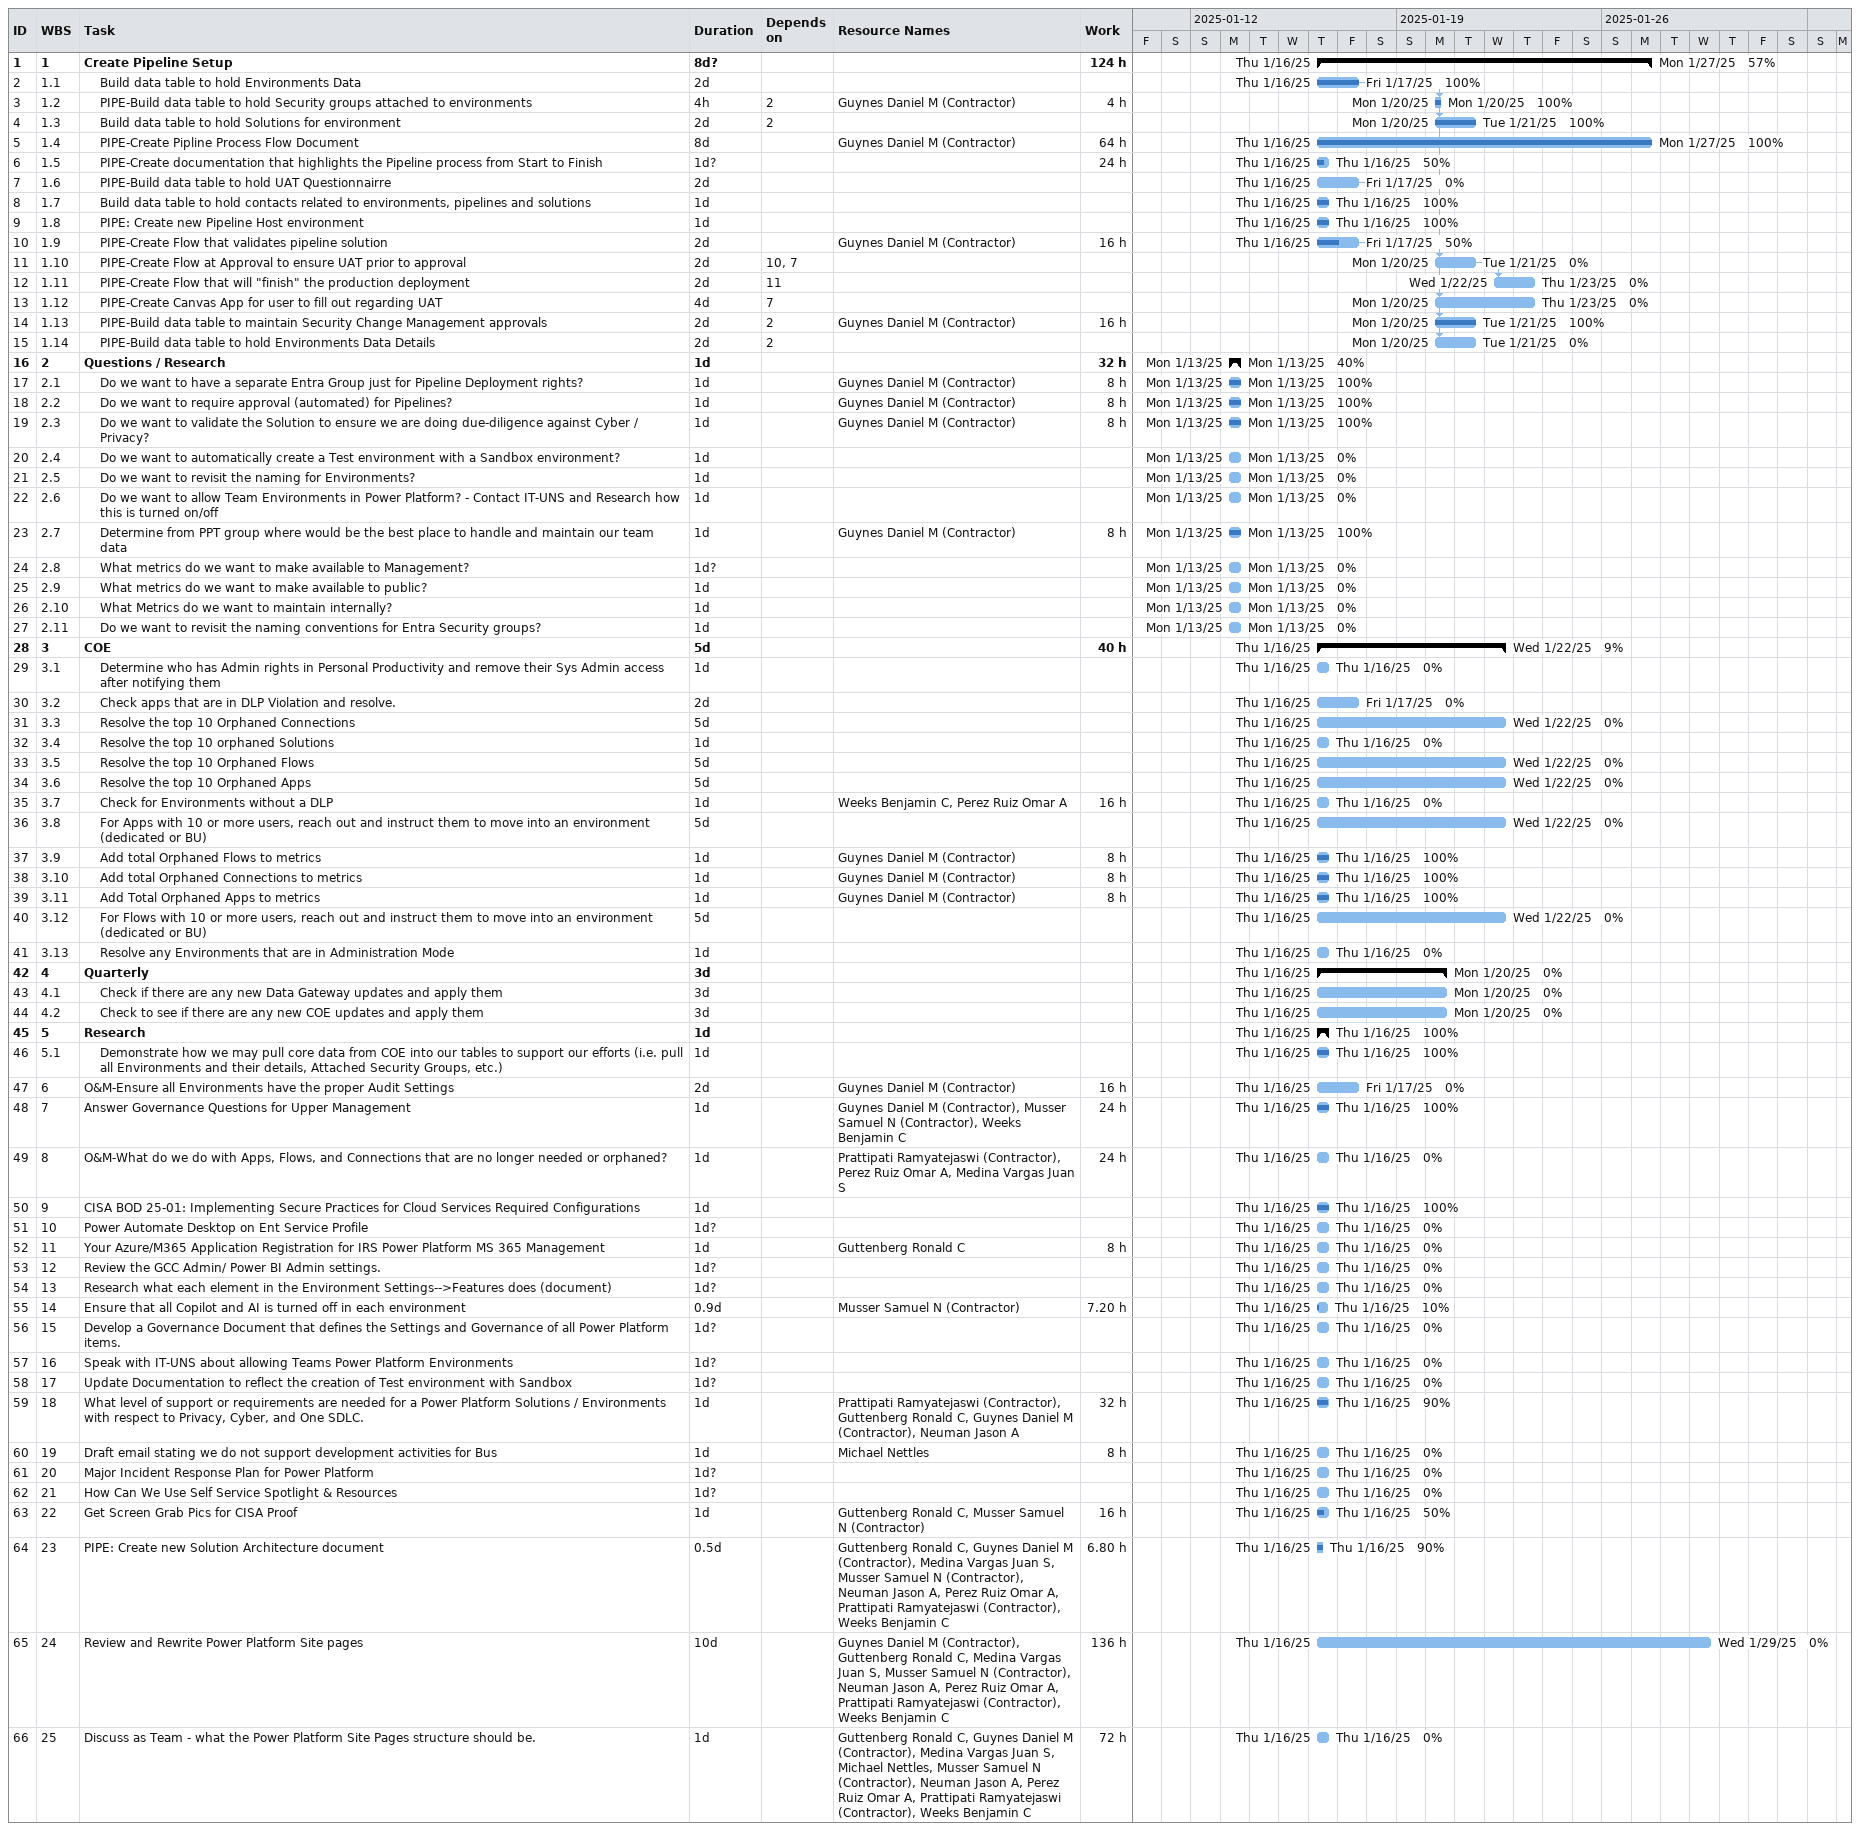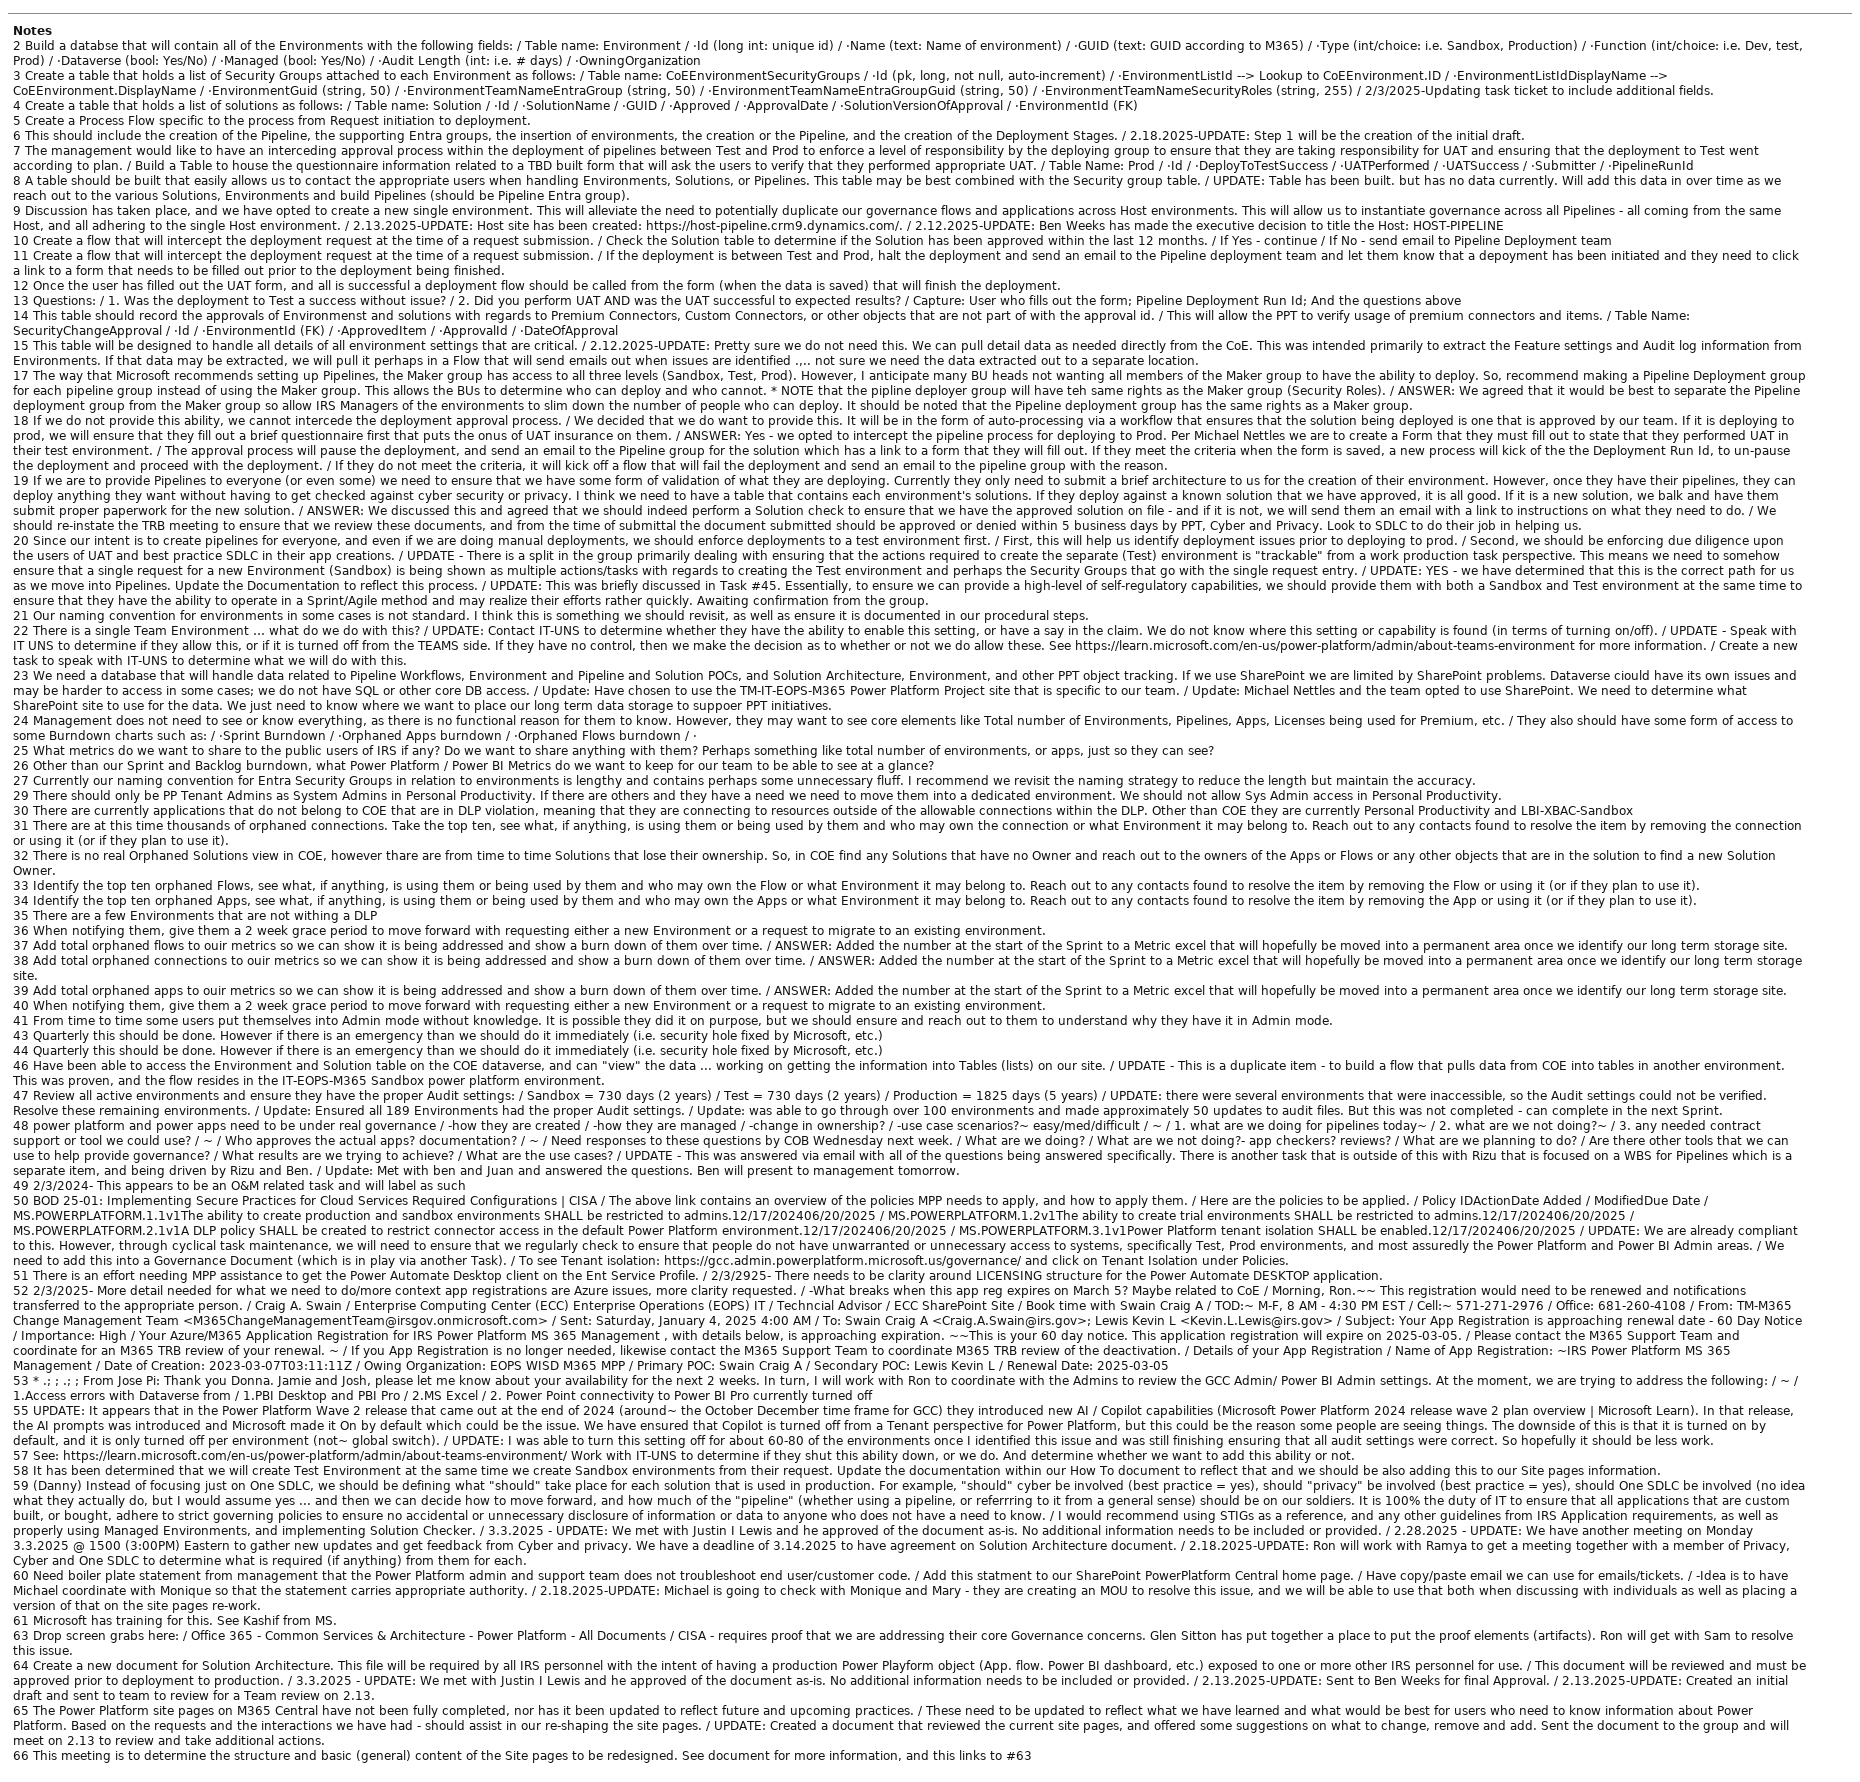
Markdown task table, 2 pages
| ID | WBS | Task | Duration | Start | Finish | Predecessors | Resources | % complete | Work (h) |
|---|---|---|---|---|---|---|---|---|---|
| 1 | 1 | **Create Pipeline Setup** | 8d? | 2025-01-16 | 2025-01-27 |  |  | 57 | 124 |
| 2 | 1.1 | Build data table to hold Environments Data | 2d | 2025-01-16 | 2025-01-17 |  |  | 100 |  |
| 3 | 1.2 | PIPE-Build data table to hold Security groups attached to environments | 4h | 2025-01-20 | 2025-01-20 | 2 | Guynes Daniel M (Contractor) | 100 | 4 |
| 4 | 1.3 | Build data table to hold Solutions for environment | 2d | 2025-01-20 | 2025-01-21 | 2 |  | 100 |  |
| 5 | 1.4 | PIPE-Create Pipline Process Flow Document | 8d | 2025-01-16 | 2025-01-27 |  | Guynes Daniel M (Contractor) | 100 | 64 |
| 6 | 1.5 | PIPE-Create documentation that highlights the Pipeline process from Start to Finish | 1d? | 2025-01-16 | 2025-01-16 |  |  | 50 | 24 |
| 7 | 1.6 | PIPE-Build data table to hold UAT Questionnairre | 2d | 2025-01-16 | 2025-01-17 |  |  | 0 |  |
| 8 | 1.7 | Build data table to hold contacts related to environments, pipelines and solutions | 1d | 2025-01-16 | 2025-01-16 |  |  | 100 |  |
| 9 | 1.8 | PIPE: Create new Pipeline Host environment | 1d | 2025-01-16 | 2025-01-16 |  |  | 100 |  |
| 10 | 1.9 | PIPE-Create Flow that validates pipeline solution | 2d | 2025-01-16 | 2025-01-17 |  | Guynes Daniel M (Contractor) | 50 | 16 |
| 11 | 1.10 | PIPE-Create Flow at Approval to ensure UAT prior to approval | 2d | 2025-01-20 | 2025-01-21 | 10, 7 |  | 0 |  |
| 12 | 1.11 | PIPE-Create Flow that will "finish" the production deployment | 2d | 2025-01-22 | 2025-01-23 | 11 |  | 0 |  |
| 13 | 1.12 | PIPE-Create Canvas App for user to fill out regarding UAT | 4d | 2025-01-20 | 2025-01-23 | 7 |  | 0 |  |
| 14 | 1.13 | PIPE-Build data table to maintain Security Change Management approvals | 2d | 2025-01-20 | 2025-01-21 | 2 | Guynes Daniel M (Contractor) | 100 | 16 |
| 15 | 1.14 | PIPE-Build data table to hold Environments Data Details | 2d | 2025-01-20 | 2025-01-21 | 2 |  | 0 |  |
| 16 | 2 | **Questions / Research** | 1d | 2025-01-13 | 2025-01-13 |  |  | 40 | 32 |
| 17 | 2.1 | Do we want to have a separate Entra Group just for Pipeline Deployment rights? | 1d | 2025-01-13 | 2025-01-13 |  | Guynes Daniel M (Contractor) | 100 | 8 |
| 18 | 2.2 | Do we want to require approval (automated) for Pipelines? | 1d | 2025-01-13 | 2025-01-13 |  | Guynes Daniel M (Contractor) | 100 | 8 |
| 19 | 2.3 | Do we want to validate the Solution to ensure we are doing due-diligence against Cyber / Privacy? | 1d | 2025-01-13 | 2025-01-13 |  | Guynes Daniel M (Contractor) | 100 | 8 |
| 20 | 2.4 | Do we want to automatically create a Test environment with a Sandbox environment? | 1d | 2025-01-13 | 2025-01-13 |  |  | 0 |  |
| 21 | 2.5 | Do we want to revisit the naming for Environments? | 1d | 2025-01-13 | 2025-01-13 |  |  | 0 |  |
| 22 | 2.6 | Do we want to allow Team Environments in Power Platform? - Contact IT-UNS and Research how this is turned on/off | 1d | 2025-01-13 | 2025-01-13 |  |  | 0 |  |
| 23 | 2.7 | Determine from PPT group where would be the best place to handle and maintain our team data | 1d | 2025-01-13 | 2025-01-13 |  | Guynes Daniel M (Contractor) | 100 | 8 |
| 24 | 2.8 | What metrics do we want to make available to Management? | 1d? | 2025-01-13 | 2025-01-13 |  |  | 0 |  |
| 25 | 2.9 | What metrics do we want to make available to public? | 1d | 2025-01-13 | 2025-01-13 |  |  | 0 |  |
| 26 | 2.10 | What Metrics do we want to maintain internally? | 1d | 2025-01-13 | 2025-01-13 |  |  | 0 |  |
| 27 | 2.11 | Do we want to revisit the naming conventions for Entra Security groups? | 1d | 2025-01-13 | 2025-01-13 |  |  | 0 |  |
| 28 | 3 | **COE** | 5d | 2025-01-16 | 2025-01-22 |  |  | 9 | 40 |
| 29 | 3.1 | Determine who has Admin rights in Personal Productivity and remove their Sys Admin access after notifying them | 1d | 2025-01-16 | 2025-01-16 |  |  | 0 |  |
| 30 | 3.2 | Check apps that are in DLP Violation and resolve. | 2d | 2025-01-16 | 2025-01-17 |  |  | 0 |  |
| 31 | 3.3 | Resolve the top 10 Orphaned Connections | 5d | 2025-01-16 | 2025-01-22 |  |  | 0 |  |
| 32 | 3.4 | Resolve the top 10 orphaned Solutions | 1d | 2025-01-16 | 2025-01-16 |  |  | 0 |  |
| 33 | 3.5 | Resolve the top 10 Orphaned Flows | 5d | 2025-01-16 | 2025-01-22 |  |  | 0 |  |
| 34 | 3.6 | Resolve the top 10 Orphaned Apps | 5d | 2025-01-16 | 2025-01-22 |  |  | 0 |  |
| 35 | 3.7 | Check for Environments without a DLP | 1d | 2025-01-16 | 2025-01-16 |  | Weeks Benjamin C, Perez Ruiz Omar A | 0 | 16 |
| 36 | 3.8 | For Apps with 10 or more users, reach out and instruct them to move into an environment (dedicated or BU) | 5d | 2025-01-16 | 2025-01-22 |  |  | 0 |  |
| 37 | 3.9 | Add total Orphaned Flows to metrics | 1d | 2025-01-16 | 2025-01-16 |  | Guynes Daniel M (Contractor) | 100 | 8 |
| 38 | 3.10 | Add total Orphaned Connections to metrics | 1d | 2025-01-16 | 2025-01-16 |  | Guynes Daniel M (Contractor) | 100 | 8 |
| 39 | 3.11 | Add Total Orphaned Apps to metrics | 1d | 2025-01-16 | 2025-01-16 |  | Guynes Daniel M (Contractor) | 100 | 8 |
| 40 | 3.12 | For Flows with 10 or more users, reach out and instruct them to move into an environment (dedicated or BU) | 5d | 2025-01-16 | 2025-01-22 |  |  | 0 |  |
| 41 | 3.13 | Resolve any Environments that are in Administration Mode | 1d | 2025-01-16 | 2025-01-16 |  |  | 0 |  |
| 42 | 4 | **Quarterly** | 3d | 2025-01-16 | 2025-01-20 |  |  | 0 |  |
| 43 | 4.1 | Check if there are any new Data Gateway updates and apply them | 3d | 2025-01-16 | 2025-01-20 |  |  | 0 |  |
| 44 | 4.2 | Check to see if there are any new COE updates and apply them | 3d | 2025-01-16 | 2025-01-20 |  |  | 0 |  |
| 45 | 5 | **Research** | 1d | 2025-01-16 | 2025-01-16 |  |  | 100 |  |
| 46 | 5.1 | Demonstrate how we may pull core data from COE into our tables to support our efforts (i.e. pull all Environments and their details, Attached Security Groups, etc.) | 1d | 2025-01-16 | 2025-01-16 |  |  | 100 |  |
| 47 | 6 | O&M-Ensure all Environments have the proper Audit Settings | 2d | 2025-01-16 | 2025-01-17 |  | Guynes Daniel M (Contractor) | 0 | 16 |
| 48 | 7 | Answer Governance Questions for Upper Management | 1d | 2025-01-16 | 2025-01-16 |  | Guynes Daniel M (Contractor), Musser Samuel N (Contractor), Weeks Benjamin C | 100 | 24 |
| 49 | 8 | O&M-What do we do with Apps, Flows, and Connections that are no longer needed or orphaned? | 1d | 2025-01-16 | 2025-01-16 |  | Prattipati Ramyatejaswi (Contractor), Perez Ruiz Omar A, Medina Vargas Juan S | 0 | 24 |
| 50 | 9 | CISA BOD 25-01: Implementing Secure Practices for Cloud Services Required Configurations | 1d | 2025-01-16 | 2025-01-16 |  |  | 100 |  |
| 51 | 10 | Power Automate Desktop on Ent Service Profile | 1d? | 2025-01-16 | 2025-01-16 |  |  | 0 |  |
| 52 | 11 | Your Azure/M365 Application Registration for IRS Power Platform MS 365 Management | 1d | 2025-01-16 | 2025-01-16 |  | Guttenberg Ronald C | 0 | 8 |
| 53 | 12 | Review the GCC Admin/ Power BI Admin settings. | 1d? | 2025-01-16 | 2025-01-16 |  |  | 0 |  |
| 54 | 13 | Research what each element in the Environment Settings-->Features does (document) | 1d? | 2025-01-16 | 2025-01-16 |  |  | 0 |  |
| 55 | 14 | Ensure that all Copilot and AI is turned off in each environment | 0.9d | 2025-01-16 | 2025-01-16 |  | Musser Samuel N (Contractor) | 10 | 7.20 |
| 56 | 15 | Develop a Governance Document that defines the Settings and Governance of all Power Platform items. | 1d? | 2025-01-16 | 2025-01-16 |  |  | 0 |  |
| 57 | 16 | Speak with IT-UNS about allowing Teams Power Platform Environments | 1d? | 2025-01-16 | 2025-01-16 |  |  | 0 |  |
| 58 | 17 | Update Documentation to reflect the creation of Test environment with Sandbox | 1d? | 2025-01-16 | 2025-01-16 |  |  | 0 |  |
| 59 | 18 | What level of support or requirements are needed for a Power Platform Solutions / Environments with respect to Privacy, Cyber, and One SDLC. | 1d | 2025-01-16 | 2025-01-16 |  | Prattipati Ramyatejaswi (Contractor), Guttenberg Ronald C, Guynes Daniel M (Contractor), Neuman Jason A | 90 | 32 |
| 60 | 19 | Draft email stating we do not support development activities for Bus | 1d | 2025-01-16 | 2025-01-16 |  | Michael Nettles | 0 | 8 |
| 61 | 20 | Major Incident Response Plan for Power Platform | 1d? | 2025-01-16 | 2025-01-16 |  |  | 0 |  |
| 62 | 21 | How Can We Use Self Service Spotlight & Resources | 1d? | 2025-01-16 | 2025-01-16 |  |  | 0 |  |
| 63 | 22 | Get Screen Grab Pics for CISA Proof | 1d | 2025-01-16 | 2025-01-16 |  | Guttenberg Ronald C, Musser Samuel N (Contractor) | 50 | 16 |
| 64 | 23 | PIPE: Create new Solution Architecture document | 0.5d | 2025-01-16 | 2025-01-16 |  | Guttenberg Ronald C, Guynes Daniel M (Contractor), Medina Vargas Juan S, Musser Samuel N (Contractor), Neuman Jason A, Perez Ruiz Omar A, Prattipati Ramyatejaswi (Contractor), Weeks Benjamin C | 90 | 6.80 |
| 65 | 24 | Review and Rewrite Power Platform Site pages | 10d | 2025-01-16 | 2025-01-29 |  | Guynes Daniel M (Contractor), Guttenberg Ronald C, Medina Vargas Juan S, Musser Samuel N (Contractor), Neuman Jason A, Perez Ruiz Omar A, Prattipati Ramyatejaswi (Contractor), Weeks Benjamin C | 0 | 136 |
| 66 | 25 | Discuss as Team - what the Power Platform Site Pages structure should be. | 1d | 2025-01-16 | 2025-01-16 |  | Guttenberg Ronald C, Guynes Daniel M (Contractor), Medina Vargas Juan S, Michael Nettles, Musser Samuel N (Contractor), Neuman Jason A, Perez Ruiz Omar A, Prattipati Ramyatejaswi (Contractor), Weeks Benjamin C | 0 | 72 |

Notes
- 2: Build a databse that will contain all of the Environments with the following fields: / Table name: Environment / ·Id (long int: unique id) / ·Name (text: Name of environment) / ·GUID (text: GUID according to M365) / ·Type (int/choice: i.e. Sandbox, Production) / ·Function (int/choice: i.e. Dev, test, Prod) / ·Dataverse (bool: Yes/No) / ·Managed (bool: Yes/No) / ·Audit Length (int: i.e. # days) / ·OwningOrganization
- 3: Create a table that holds a list of Security Groups attached to each Environment as follows: / Table name: CoEEnvironmentSecurityGroups / ·Id (pk, long, not null, auto-increment) / ·EnvironmentListId --> Lookup to CoEEnvironment.ID / ·EnvironmentListIdDisplayName --> CoEEnvironment.DisplayName / ·EnvironmentGuid (string, 50) / ·EnvironmentTeamNameEntraGroup (string, 50) / ·EnvironmentTeamNameEntraGroupGuid (string, 50) / ·EnvironmentTeamNameSecurityRoles (string, 255) / 2/3/2025-Updating task ticket to include additional fields.
- 4: Create a table that holds a list of solutions as follows: / Table name: Solution / ·Id / ·SolutionName / ·GUID / ·Approved / ·ApprovalDate / ·SolutionVersionOfApproval / ·EnvironmentId (FK)
- 5: Create a Process Flow specific to the process from Request initiation to deployment.
- 6: This should include the creation of the Pipeline, the supporting Entra groups, the insertion of environments, the creation or the Pipeline, and the creation of the Deployment Stages. / 2.18.2025-UPDATE: Step 1 will be the creation of the initial draft.
- 7: The management would like to have an interceding approval process within the deployment of pipelines between Test and Prod to enforce a level of responsibility by the deploying group to ensure that they are taking responsibility for UAT and ensuring that the deployment to Test went according to plan. / Build a Table to house the questionnaire information related to a TBD built form that will ask the users to verify that they performed appropriate UAT. / Table Name: Prod / ·Id / ·DeployToTestSuccess / ·UATPerformed / ·UATSuccess / ·Submitter / ·PipelineRunId
- 8: A table should be built that easily allows us to contact the appropriate users when handling Environments, Solutions, or Pipelines. This table may be best combined with the Security group table. / UPDATE: Table has been built. but has no data currently. Will add this data in over time as we reach out to the various Solutions, Environments and build Pipelines (should be Pipeline Entra group).
- 9: Discussion has taken place, and we have opted to create a new single environment. This will alleviate the need to potentially duplicate our governance flows and applications across Host environments. This will allow us to instantiate governance across all Pipelines - all coming from the same Host, and all adhering to the single Host environment. / 2.13.2025-UPDATE: Host site has been created: https://host-pipeline.crm9.dynamics.com/. / 2.12.2025-UPDATE: Ben Weeks has made the executive decision to title the Host: HOST-PIPELINE
- 10: Create a flow that will intercept the deployment request at the time of a request submission. / Check the Solution table to determine if the Solution has been approved within the last 12 months. / If Yes - continue / If No - send email to Pipeline Deployment team
- 11: Create a flow that will intercept the deployment request at the time of a request submission. / If the deployment is between Test and Prod, halt the deployment and send an email to the Pipeline deployment team and let them know that a depoyment has been initiated and they need to click a link to a form that needs to be filled out prior to the deployment being finished.
- 12: Once the user has filled out the UAT form, and all is successful a deployment flow should be called from the form (when the data is saved) that will finish the deployment.
- 13: Questions: / 1. Was the deployment to Test a success without issue? / 2. Did you perform UAT AND was the UAT successful to expected results? / Capture: User who fills out the form; Pipeline Deployment Run Id; And the questions above
- 14: This table should record the approvals of Environmenst and solutions with regards to Premium Connectors, Custom Connectors, or other objects that are not part of with the approval id. / This will allow the PPT to verify usage of premium connectors and items. / Table Name: SecurityChangeApproval / ·Id / ·EnvironmentId (FK) / ·ApprovedItem / ·ApprovalId / ·DateOfApproval
- 15: This table will be designed to handle all details of all environment settings that are critical. / 2.12.2025-UPDATE: Pretty sure we do not need this. We can pull detail data as needed directly from the CoE. This was intended primarily to extract the Feature settings and Audit log information from Environments. If that data may be extracted, we will pull it perhaps in a Flow that will send emails out when issues are identified .,.. not sure we need the data extracted out to a separate location.
- 17: The way that Microsoft recommends setting up Pipelines, the Maker group has access to all three levels (Sandbox, Test, Prod). However, I anticipate many BU heads not wanting all members of the Maker group to have the ability to deploy. So, recommend making a Pipeline Deployment group for each pipeline group instead of using the Maker group. This allows the BUs to determine who can deploy and who cannot. * NOTE that the pipline deployer group will have teh same rights as the Maker group (Security Roles). / ANSWER: We agreed that it would be best to separate the Pipeline deployment group from the Maker group so allow IRS Managers of the environments to slim down the number of people who can deploy. It should be noted that the Pipeline deployment group has the same rights as a Maker group.
- 18: If we do not provide this ability, we cannot intercede the deployment approval process. / We decided that we do want to provide this. It will be in the form of auto-processing via a workflow that ensures that the solution being deployed is one that is approved by our team. If it is deploying to prod, we will ensure that they fill out a brief questionnaire first that puts the onus of UAT insurance on them. / ANSWER: Yes - we opted to intercept the pipeline process for deploying to Prod. Per Michael Nettles we are to create a Form that they must fill out to state that they performed UAT in their test environment. / The approval process will pause the deployment, and send an email to the Pipeline group for the solution which has a link to a form that they will fill out. If they meet the criteria when the form is saved, a new process will kick of the the Deployment Run Id, to un-pause the deployment and proceed with the deployment. / If they do not meet the criteria, it will kick off a flow that will fail the deployment and send an email to the pipeline group with the reason.
- 19: If we are to provide Pipelines to everyone (or even some) we need to ensure that we have some form of validation of what they are deploying. Currently they only need to submit a brief architecture to us for the creation of their environment. However, once they have their pipelines, they can deploy anything they want without having to get checked against cyber security or privacy. I think we need to have a table that contains each environment's solutions. If they deploy against a known solution that we have approved, it is all good. If it is a new solution, we balk and have them submit proper paperwork for the new solution. / ANSWER: We discussed this and agreed that we should indeed perform a Solution check to ensure that we have the approved solution on file - and if it is not, we will send them an email with a link to instructions on what they need to do. / We should re-instate the TRB meeting to ensure that we review these documents, and from the time of submittal the document submitted should be approved or denied within 5 business days by PPT, Cyber and Privacy. Look to SDLC to do their job in helping us.
- 20: Since our intent is to create pipelines for everyone, and even if we are doing manual deployments, we should enforce deployments to a test environment first. / First, this will help us identify deployment issues prior to deploying to prod. / Second, we should be enforcing due diligence upon the users of UAT and best practice SDLC in their app creations. / UPDATE - There is a split in the group primarily dealing with ensuring that the actions required to create the separate (Test) environment is "trackable" from a work production task perspective. This means we need to somehow ensure that a single request for a new Environment (Sandbox) is being shown as multiple actions/tasks with regards to creating the Test environment and perhaps the Security Groups that go with the single request entry. / UPDATE: YES - we have determined that this is the correct path for us as we move into Pipelines. Update the Documentation to reflect this process. / UPDATE: This was briefly discussed in Task #45. Essentially, to ensure we can provide a high-level of self-regulatory capabilities, we should provide them with both a Sandbox and Test environment at the same time to ensure that they have the ability to operate in a Sprint/Agile method and may realize their efforts rather quickly. Awaiting confirmation from the group.
- 21: Our naming convention for environments in some cases is not standard. I think this is something we should revisit, as well as ensure it is documented in our procedural steps.
- 22: There is a single Team Environment … what do we do with this? / UPDATE: Contact IT-UNS to determine whether they have the ability to enable this setting, or have a say in the claim. We do not know where this setting or capability is found (in terms of turning on/off). / UPDATE - Speak with IT UNS to determine if they allow this, or if it is turned off from the TEAMS side. If they have no control, then we make the decision as to whether or not we do allow these. See https://learn.microsoft.com/en-us/power-platform/admin/about-teams-environment for more information. / Create a new task to speak with IT-UNS to determine what we will do with this.
- 23: We need a database that will handle data related to Pipeline Workflows, Environment and Pipeline and Solution POCs, and Solution Architecture, Environment, and other PPT object tracking. If we use SharePoint we are limited by SharePoint problems. Dataverse ciould have its own issues and may be harder to access in some cases; we do not have SQL or other core DB access. / Update: Have chosen to use the TM-IT-EOPS-M365 Power Platform Project site that is specific to our team. / Update: Michael Nettles and the team opted to use SharePoint. We need to determine what SharePoint site to use for the data. We just need to know where we want to place our long term data storage to suppoer PPT initiatives.
- 24: Management does not need to see or know everything, as there is no functional reason for them to know. However, they may want to see core elements like Total number of Environments, Pipelines, Apps, Licenses being used for Premium, etc. / They also should have some form of access to some Burndown charts such as: / ·Sprint Burndown / ·Orphaned Apps burndown / ·Orphaned Flows burndown / ·
- 25: What metrics do we want to share to the public users of IRS if any? Do we want to share anything with them? Perhaps something like total number of environments, or apps, just so they can see?
- 26: Other than our Sprint and Backlog burndown, what Power Platform / Power BI Metrics do we want to keep for our team to be able to see at a glance?
- 27: Currently our naming convention for Entra Security Groups in relation to environments is lengthy and contains perhaps some unnecessary fluff. I recommend we revisit the naming strategy to reduce the length but maintain the accuracy.
- 29: There should only be PP Tenant Admins as System Admins in Personal Productivity. If there are others and they have a need we need to move them into a dedicated environment. We should not allow Sys Admin access in Personal Productivity.
- 30: There are currently applications that do not belong to COE that are in DLP violation, meaning that they are connecting to resources outside of the allowable connections within the DLP. Other than COE they are currently Personal Productivity and LBI-XBAC-Sandbox
- 31: There are at this time thousands of orphaned connections. Take the top ten, see what, if anything, is using them or being used by them and who may own the connection or what Environment it may belong to. Reach out to any contacts found to resolve the item by removing the connection or using it (or if they plan to use it).
- 32: There is no real Orphaned Solutions view in COE, however thare are from time to time Solutions that lose their ownership. So, in COE find any Solutions that have no Owner and reach out to the owners of the Apps or Flows or any other objects that are in the solution to find a new Solution Owner.
- 33: Identify the top ten orphaned Flows, see what, if anything, is using them or being used by them and who may own the Flow or what Environment it may belong to. Reach out to any contacts found to resolve the item by removing the Flow or using it (or if they plan to use it).
- 34: Identify the top ten orphaned Apps, see what, if anything, is using them or being used by them and who may own the Apps or what Environment it may belong to. Reach out to any contacts found to resolve the item by removing the App or using it (or if they plan to use it).
- 35: There are a few Environments that are not withing a DLP
- 36: When notifying them, give them a 2 week grace period to move forward with requesting either a new Environment or a request to migrate to an existing environment.
- 37: Add total orphaned flows to ouir metrics so we can show it is being addressed and show a burn down of them over time. / ANSWER: Added the number at the start of the Sprint to a Metric excel that will hopefully be moved into a permanent area once we identify our long term storage site.
- 38: Add total orphaned connections to ouir metrics so we can show it is being addressed and show a burn down of them over time. / ANSWER: Added the number at the start of the Sprint to a Metric excel that will hopefully be moved into a permanent area once we identify our long term storage site.
- 39: Add total orphaned apps to ouir metrics so we can show it is being addressed and show a burn down of them over time. / ANSWER: Added the number at the start of the Sprint to a Metric excel that will hopefully be moved into a permanent area once we identify our long term storage site.
- 40: When notifying them, give them a 2 week grace period to move forward with requesting either a new Environment or a request to migrate to an existing environment.
- 41: From time to time some users put themselves into Admin mode without knowledge. It is possible they did it on purpose, but we should ensure and reach out to them to understand why they have it in Admin mode.
- 43: Quarterly this should be done. However if there is an emergency than we should do it immediately (i.e. security hole fixed by Microsoft, etc.)
- 44: Quarterly this should be done. However if there is an emergency than we should do it immediately (i.e. security hole fixed by Microsoft, etc.)
- 46: Have been able to access the Environment and Solution table on the COE dataverse, and can "view" the data ... working on getting the information into Tables (lists) on our site. / UPDATE - This is a duplicate item - to build a flow that pulls data from COE into tables in another environment. This was proven, and the flow resides in the IT-EOPS-M365 Sandbox power platform environment.
- 47: Review all active environments and ensure they have the proper Audit settings: / Sandbox = 730 days (2 years) / Test = 730 days (2 years) / Production = 1825 days (5 years) / UPDATE: there were several environments that were inaccessible, so the Audit settings could not be verified. Resolve these remaining environments. / Update: Ensured all 189 Environments had the proper Audit settings. / Update: was able to go through over 100 environments and made approximately 50 updates to audit files. But this was not completed - can complete in the next Sprint.
- 48: power platform and power apps need to be under real governance / -how they are created / -how they are managed / -change in ownership? / -use case scenarios?~ easy/med/difficult / ~ / 1. what are we doing for pipelines today~ / 2. what are we not doing?~ / 3. any needed contract support or tool we could use? / ~ / Who approves the actual apps? documentation? / ~ / Need responses to these questions by COB Wednesday next week. / What are we doing? / What are we not doing?- app checkers? reviews? / What are we planning to do? / Are there other tools that we can use to help provide governance? / What results are we trying to achieve? / What are the use cases? / UPDATE - This was answered via email with all of the questions being answered specifically. There is another task that is outside of this with Rizu that is focused on a WBS for Pipelines which is a separate item, and being driven by Rizu and Ben. / Update: Met with ben and Juan and answered the questions. Ben will present to management tomorrow.
- 49: 2/3/2024- This appears to be an O&M related task and will label as such
- 50: BOD 25-01: Implementing Secure Practices for Cloud Services Required Configurations | CISA / The above link contains an overview of the policies MPP needs to apply, and how to apply them. / Here are the policies to be applied. / Policy IDActionDate Added / ModifiedDue Date / MS.POWERPLATFORM.1.1v1The ability to create production and sandbox environments SHALL be restricted to admins.12/17/202406/20/2025 / MS.POWERPLATFORM.1.2v1The ability to create trial environments SHALL be restricted to admins.12/17/202406/20/2025 / MS.POWERPLATFORM.2.1v1A DLP policy SHALL be created to restrict connector access in the default Power Platform environment.12/17/202406/20/2025 / MS.POWERPLATFORM.3.1v1Power Platform tenant isolation SHALL be enabled.12/17/202406/20/2025 / UPDATE: We are already compliant to this. However, through cyclical task maintenance, we will need to ensure that we regularly check to ensure that people do not have unwarranted or unnecessary access to systems, specifically Test, Prod environments, and most assuredly the Power Platform and Power BI Admin areas. / We need to add this into a Governance Document (which is in play via another Task). / To see Tenant isolation: https://gcc.admin.powerplatform.microsoft.us/governance/ and click on Tenant Isolation under Policies.
- 51: There is an effort needing MPP assistance to get the Power Automate Desktop client on the Ent Service Profile. / 2/3/2925- There needs to be clarity around LICENSING structure for the Power Automate DESKTOP application.
- 52: 2/3/2025- More detail needed for what we need to do/more context app registrations are Azure issues, more clarity requested. / -What breaks when this app reg expires on March 5? Maybe related to CoE / Morning, Ron.~~ This registration would need to be renewed and notifications transferred to the appropriate person. / Craig A. Swain / Enterprise Computing Center (ECC) Enterprise Operations (EOPS) IT / Techncial Advisor / ECC SharePoint Site / Book time with Swain Craig A / TOD:~ M-F, 8 AM - 4:30 PM EST / Cell:~ 571-271-2976 / Office: 681-260-4108 / From: TM-M365 Change Management Team <M365ChangeManagementTeam@irsgov.onmicrosoft.com> / Sent: Saturday, January 4, 2025 4:00 AM / To: Swain Craig A <Craig.A.Swain@irs.gov>; Lewis Kevin L <Kevin.L.Lewis@irs.gov> / Subject: Your App Registration is approaching renewal date - 60 Day Notice / Importance: High / Your Azure/M365 Application Registration for IRS Power Platform MS 365 Management , with details below, is approaching expiration. ~~This is your 60 day notice. This application registration will expire on 2025-03-05. / Please contact the M365 Support Team and coordinate for an M365 TRB review of your renewal. ~ / If you App Registration is no longer needed, likewise contact the M365 Support Team to coordinate M365 TRB review of the deactivation. / Details of your App Registration / Name of App Registration: ~IRS Power Platform MS 365 Management / Date of Creation: 2023-03-07T03:11:11Z / Owing Organization: EOPS WISD M365 MPP / Primary POC: Swain Craig A / Secondary POC: Lewis Kevin L / Renewal Date: 2025-03-05
- 53: * .; ; .; ; From Jose Pi: Thank you Donna. Jamie and Josh, please let me know about your availability for the next 2 weeks. In turn, I will work with Ron to coordinate with the Admins to review the GCC Admin/ Power BI Admin settings. At the moment, we are trying to address the following: / ~ / 1.Access errors with Dataverse from / 1.PBI Desktop and PBI Pro / 2.MS Excel / 2. Power Point connectivity to Power BI Pro currently turned off
- 55: UPDATE: It appears that in the Power Platform Wave 2 release that came out at the end of 2024 (around~ the October December time frame for GCC) they introduced new AI / Copilot capabilities (Microsoft Power Platform 2024 release wave 2 plan overview | Microsoft Learn). In that release, the AI prompts was introduced and Microsoft made it On by default which could be the issue. We have ensured that Copilot is turned off from a Tenant perspective for Power Platform, but this could be the reason some people are seeing things. The downside of this is that it is turned on by default, and it is only turned off per environment (not~ global switch). / UPDATE: I was able to turn this setting off for about 60-80 of the environments once I identified this issue and was still finishing ensuring that all audit settings were correct. So hopefully it should be less work.
- 57: See: https://learn.microsoft.com/en-us/power-platform/admin/about-teams-environment/ Work with IT-UNS to determine if they shut this ability down, or we do. And determine whether we want to add this ability or not.
- 58: It has been determined that we will create Test Environment at the same time we create Sandbox environments from their request. Update the documentation within our How To document to reflect that and we should be also adding this to our Site pages information.
- 59: (Danny) Instead of focusing just on One SDLC, we should be defining what "should" take place for each solution that is used in production. For example, "should" cyber be involved (best practice = yes), should "privacy" be involved (best practice = yes), should One SDLC be involved (no idea what they actually do, but I would assume yes ... and then we can decide how to move forward, and how much of the "pipeline" (whether using a pipeline, or referrring to it from a general sense) should be on our soldiers. It is 100% the duty of IT to ensure that all applications that are custom built, or bought, adhere to strict governing policies to ensure no accidental or unnecessary disclosure of information or data to anyone who does not have a need to know. / I would recommend using STIGs as a reference, and any other guidelines from IRS Application requirements, as well as properly using Managed Environments, and implementing Solution Checker. / 3.3.2025 - UPDATE: We met with Justin I Lewis and he approved of the document as-is. No additional information needs to be included or provided. / 2.28.2025 - UPDATE: We have another meeting on Monday 3.3.2025 @ 1500 (3:00PM) Eastern to gather new updates and get feedback from Cyber and privacy. We have a deadline of 3.14.2025 to have agreement on Solution Architecture document. / 2.18.2025-UPDATE: Ron will work with Ramya to get a meeting together with a member of Privacy, Cyber and One SDLC to determine what is required (if anything) from them for each.
- 60: Need boiler plate statement from management that the Power Platform admin and support team does not troubleshoot end user/customer code. / Add this statment to our SharePoint PowerPlatform Central home page. / Have copy/paste email we can use for emails/tickets. / -Idea is to have Michael coordinate with Monique so that the statement carries appropriate authority. / 2.18.2025-UPDATE: Michael is going to check with Monique and Mary - they are creating an MOU to resolve this issue, and we will be able to use that both when discussing with individuals as well as placing a version of that on the site pages re-work.
- 61: Microsoft has training for this. See Kashif from MS.
- 63: Drop screen grabs here: / Office 365 - Common Services & Architecture - Power Platform - All Documents / CISA - requires proof that we are addressing their core Governance concerns. Glen Sitton has put together a place to put the proof elements (artifacts). Ron will get with Sam to resolve this issue.
- 64: Create a new document for Solution Architecture. This file will be required by all IRS personnel with the intent of having a production Power Playform object (App. flow. Power BI dashboard, etc.) exposed to one or more other IRS personnel for use. / This document will be reviewed and must be approved prior to deployment to production. / 3.3.2025 - UPDATE: We met with Justin I Lewis and he approved of the document as-is. No additional information needs to be included or provided. / 2.13.2025-UPDATE: Sent to Ben Weeks for final Approval. / 2.13.2025-UPDATE: Created an initial draft and sent to team to review for a Team review on 2.13.
- 65: The Power Platform site pages on M365 Central have not been fully completed, nor has it been updated to reflect future and upcoming practices. / These need to be updated to reflect what we have learned and what would be best for users who need to know information about Power Platform. Based on the requests and the interactions we have had - should assist in our re-shaping the site pages. / UPDATE: Created a document that reviewed the current site pages, and offered some suggestions on what to change, remove and add. Sent the document to the group and will meet on 2.13 to review and take additional actions.
- 66: This meeting is to determine the structure and basic (general) content of the Site pages to be redesigned. See document for more information, and this links to #63
